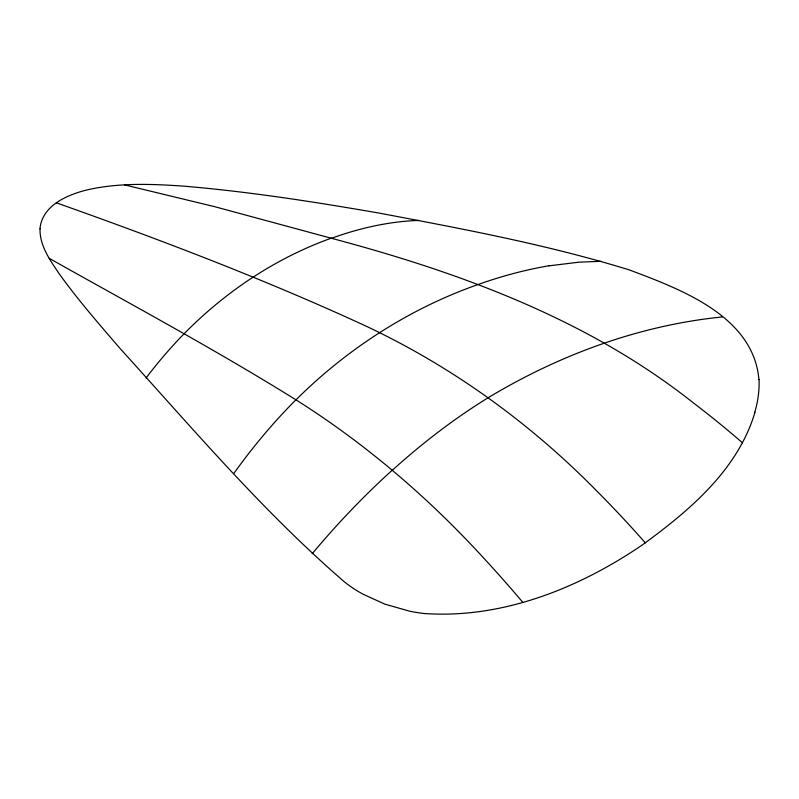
<?xml version="1.0" encoding="UTF-8"?>
<svg xmlns="http://www.w3.org/2000/svg" width="799" height="799" viewBox="0 0 799 799"><rect width="100%" height="100%" fill="white"/><g stroke="black" fill="none" stroke-linecap="round" stroke-linejoin="round"><path stroke-width="1.2" d="M40.01 228.874C39.62 245.832 50.197 260.384 59.236 273.837C78.042 299.975 99.196 324.284 120.21 348.634C192.619 428.474 262.791 511.35 344.489 581.952A154.866 89.408 0 0 0 362.856 594.116L384.918 604.164L409.737 611.215A102.272 59.046 0 0 0 424.419 613.522C502.371 618.955 579.025 588.144 642.526 544.808C689.357 510.671 737.936 469.872 754.985 412.214M49.188 258.317C131.835 304.789 215.45 349.722 295.97 399.84C347.285 348.734 409.687 308.554 478.092 284.514A694.001 400.399 -60 0 1 549.133 265.757M742.511 442.846A716.294 474.696 51.5 0 0 692.274 402.037C587.095 318.931 459.365 272.299 331.176 238.212C275.535 258.187 225.198 291.845 183.89 333.972A297.328 171.615 -60 0 0 146.127 377.937M549.123 265.817L579.285 262.142L601.168 261.323M722.396 316.933C639.5 325.253 559.31 354.826 488.179 397.722A567.32 327.42 -60 0 0 392.309 470.261M418.886 220.454L413.712 220.644A507.285 292.584 -59.9 0 0 331.156 238.402M124.534 184.889L214.651 206.671L331.176 238.212M56.33 202.806C160.19 239.62 263.38 278.911 363.525 324.953C451.275 365.832 530.726 423.39 598.331 492.564A748.064 431.83 60 0 1 645.312 542.861M295.97 399.84C365.123 443.465 427.685 497.038 482.926 557.233A914.795 464.718 65.3 0 1 522.696 602.216M758.94 379.665C753.457 315.965 680.508 289.188 629.342 269.922C547.615 244.724 463.29 229.013 379.355 213.133C314.736 201.927 249.837 191.77 184.459 186.207C151.98 183.92 118.861 182.591 86.911 189.942A88.08 50.856 0 0 0 75.496 193.328C62.372 198.022 48.619 205.393 42.587 218.656A82.776 47.79 0 0 0 40.02 228.874M759.07 379.665A299.265 172.784 0 0 1 754.785 412.194M233.777 473.537A374.132 216.04 -60 0 1 295.95 399.78M312.179 553.737A563.655 325.343 -60 0 1 392.279 470.172"/></g></svg>
